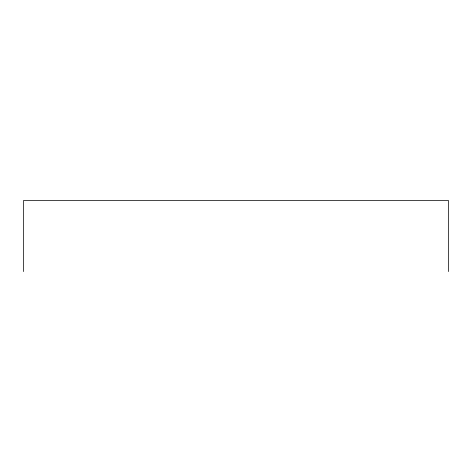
<?xml version="1.0" encoding="UTF-8"?>
<svg xmlns="http://www.w3.org/2000/svg" width="472" height="472" viewBox="0 0 472 472"><rect width="100%" height="100%" fill="white"/><g stroke="black" fill="none" stroke-linecap="round" stroke-linejoin="round"><path stroke-width="0.71" d="M448.4 271.571L448.4 200.429L23.6 200.429L23.6 271.571"/></g></svg>
